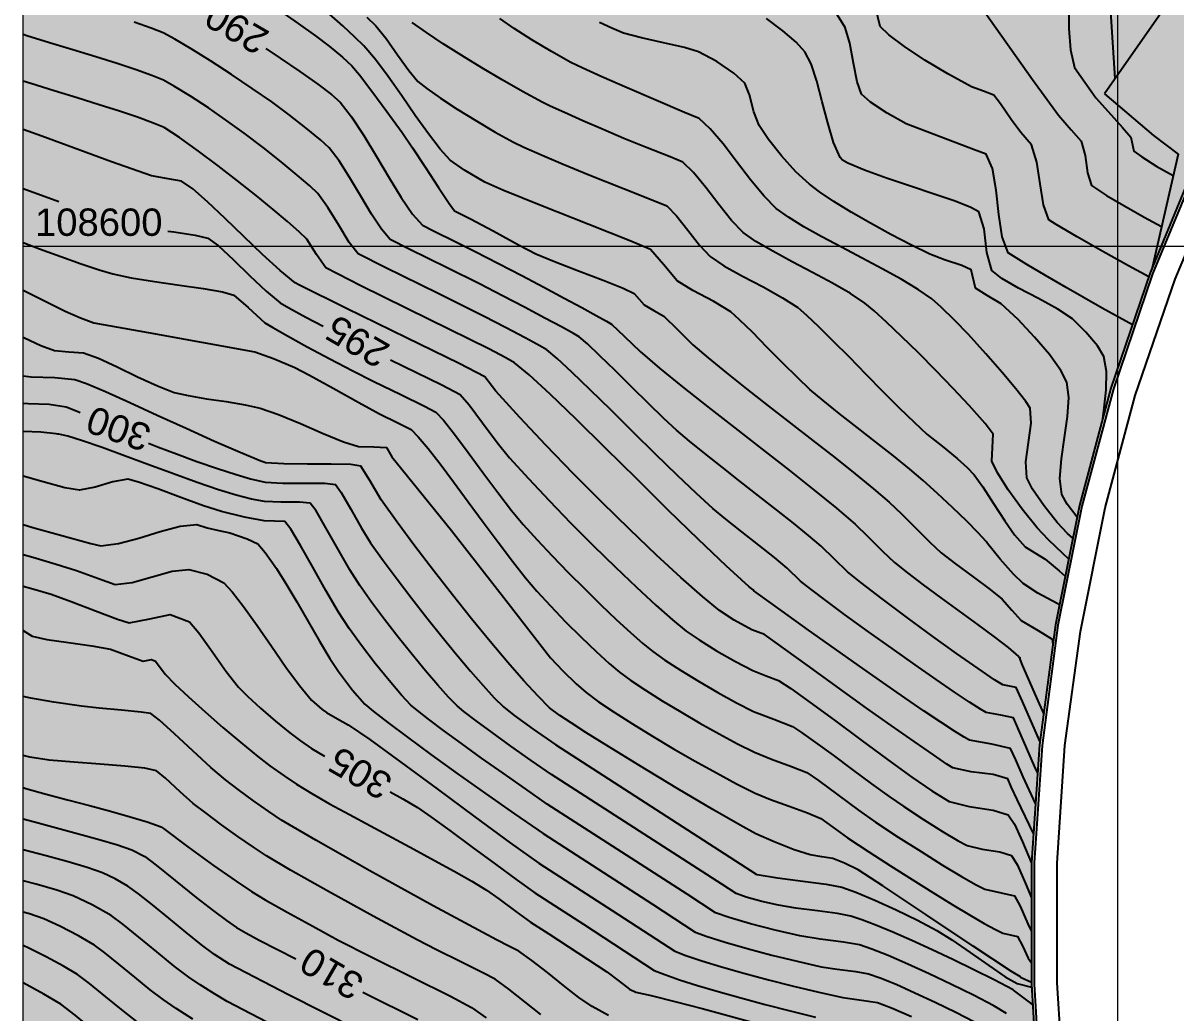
# Model space of a CAD drawing. Extents: x 61466 to 63015, y 108404 to 110397.
# Drawn here: x 62300 to 62352.7, y 109120 to 109165.3 of the extents above; entities that cross this region are included whole.
import ezdxf
from ezdxf.enums import TextEntityAlignment as Align

# ---------------------------------------------------------------- set-up
doc = ezdxf.new("R2010")
doc.units = 0
doc.header["$LTSCALE"] = 1.000015
doc.header["$MEASUREMENT"] = 0
for name, color, linetype in [('colore lago', 131, 'Continuous'), ('coordinate', 2, 'Continuous'), ('Couronnement', 7, 'Continuous'), ('curve livello 5m', 7, 'Continuous'), ('Per+Mod Surf', 7, 'Continuous')]:
    doc.layers.add(name, color=color, linetype=linetype)
doc.layers.add('Colori bordi', color=5, linetype='Continuous', plot=False)
doc.layers.add('no_plot', color=5, linetype='Continuous', plot=False)
doc.styles.add('ARIAL', font='arial.ttf')

msp = doc.modelspace()

# ---------------------------------------------------------------- hatches: boundary and pattern name
at = {"layer": 'colore lago', "linetype": 'Continuous', "lineweight": 0}
msp.add_hatch(color=256, dxfattribs=at).paths.add_polyline_path([(62395.432, 109267.497), (62396.026, 109266.925), (62396.545, 109265.876), (62395.703, 109265.642), (62400.102, 109260.013), (62413.395, 109263.699), (62414.097, 109262.8), (62408.577, 109253.044), (62412.975, 109247.414), (62413.775, 109248.828), (62413.775, 109247.267), (62414.821, 109245.294), (62415.316, 109244.359), (62415.726, 109243.586), (62415.989, 109243.089), (62416.308, 109242.486), (62417.091, 109241.948), (62417.986, 109241.38), (62418.762, 109240.929), (62419.277, 109240.681), (62419.98, 109240.594), (62420.747, 109240.508), (62421.269, 109240.325), (62422.042, 109240.006), (62422.834, 109239.647), (62423.302, 109239.389), (62424.281, 109238.376), (62425.656, 109236.946), (62426.449, 109236.138), (62427.156, 109235.422), (62427.673, 109234.904), (62427.895, 109234.691), (62428.432, 109234.455), (62429.04, 109233.991), (62429.869, 109233.283), (62430.484, 109232.701), (62430.843, 109232.314), (62431.218, 109231.435), (62431.557, 109230.367), (62431.913, 109229.599), (62432.355, 109229.318), (62432.858, 109229.013), (62433.455, 109228.302), (62434.097, 109227.397), (62434.701, 109226.672), (62435.197, 109226.351), (62435.685, 109226.081), (62436.144, 109225.827), (62436.707, 109225.46), (62437.492, 109224.926), (62438.358, 109224.324), (62439.162, 109223.749), (62440.078, 109223.067), (62441.13, 109222.261), (62442.002, 109221.573), (62442.908, 109220.83), (62443.789, 109220.092), (62444.562, 109219.43), (62445.144, 109218.915), (62445.453, 109218.618), (62446.014, 109217.736), (62446.501, 109217.012), (62447.153, 109216.771), (62448.876, 109216.153), (62447.183, 109207.821), (62446.943, 109206.638), (62441.595, 109207.566), (62436.09, 109208.111), (62430.527, 109208.307), (62424.984, 109208.14), (62419.433, 109207.618), (62413.953, 109206.708), (62408.529, 109205.43), (62403.21, 109203.835), (62398.021, 109201.868), (62392.955, 109199.558), (62388.067, 109196.944), (62383.347, 109193.985), (62379.143, 109190.99), (62374.987, 109187.599), (62370.912, 109183.823), (62367.864, 109180.621), (62364.577, 109176.791), (62361.992, 109173.373), (62358.884, 109168.77), (62356.087, 109163.954), (62353.615, 109158.995), (62351.491, 109153.861), (62349.698, 109148.591), (62348.257, 109143.219), (62347.162, 109137.77), (62346.433, 109132.277), (62346.076, 109126.898), (62346.067, 109121.341), (62346.414, 109115.779), (62347.156, 109110.285), (62348.241, 109104.828), (62349.108, 109101.614), (62347.868, 109098.968), (62343.805, 109097.411), (62343.071, 109098.002), (62342.215, 109098.471), (62341.494, 109098.676), (62340.731, 109098.468), (62339.788, 109097.966), (62338.814, 109097.438), (62337.958, 109097.152), (62337.463, 109097.238), (62336.538, 109097.445), (62334.253, 109098.04), (62331.322, 109098.856), (62328.139, 109099.756), (62325.098, 109100.605), (62322.593, 109101.266), (62321.848, 109101.432), (62320.984, 109101.616), (62320.474, 109101.737), (62319.859, 109102.034), (62319.103, 109102.406), (62317.961, 109102.895), (62316.581, 109103.457), (62315.066, 109104.06), (62313.523, 109104.67), (62312.055, 109105.255), (62310.769, 109105.782), (62309.769, 109106.218), (62309.112, 109106.546), (62308.074, 109107.202), (62305.134, 109108.9), (62301.974, 109110.917), (62300, 109112.216), (62300, 109301.173), (62331.882, 109318.75), (62334.507, 109316.583), (62338.392, 109313.671), (62343.084, 109310.793), (62348.103, 109307.499), (62352.959, 109303.893), (62356.982, 109301.743), (62363.411, 109296.783), (62364.524, 109296.264), (62365.637, 109295.744), (62364.74, 109295.415), (62363.36, 109294.91), (62368.197, 109289.653), (62381.151, 109294.398), (62381.923, 109293.558), (62377.207, 109283.389), (62382.044, 109278.132), (62383.531, 109281.339), (62384.61, 109280.843), (62384.891, 109280.571), (62385.513, 109280.078), (62386.29, 109279.511), (62387.153, 109278.905), (62388.028, 109278.295), (62388.845, 109277.717), (62389.533, 109277.207), (62390.019, 109276.799), (62390.461, 109276.26), (62391.046, 109275.538), (62391.593, 109274.911), (62392.228, 109274.192), (62392.561, 109273.803), (62392.862, 109273.159), (62393.16, 109272.316), (62393.758, 109270.407), (62394.064, 109269.526), (62394.378, 109268.819)])

# ---------------------------------------------------------------- linework, layer by layer
at = {"layer": 'Colori bordi', "linetype": 'Continuous', "lineweight": 0, "flags": 128}
for points in [[(62300, 109112.216), (62300, 109301.173)], [(62353.615, 109158.995), (62351.491, 109153.861), (62349.698, 109148.591), (62348.257, 109143.219), (62347.162, 109137.77), (62346.433, 109132.277), (62346.076, 109126.898), (62346.067, 109121.341), (62346.414, 109115.779)]]:
    msp.add_lwpolyline(points, dxfattribs=at)
at = {"layer": 'coordinate', "linetype": 'Continuous', "lineweight": 0}
for p, q in [((62350, 109333.555), (62350, 108959.046)), ((62300, 109155.071), (62447.744, 109155.071))]:
    msp.add_line(p, q, dxfattribs=at)
at = {"layer": 'Couronnement', "linetype": 'Continuous'}
for p, q in [((62353.615, 109158.995), (62351.491, 109153.861)), ((62353.726, 109158.949), (62351.602, 109153.815)), ((62352.639, 109153.568), (62354.69, 109158.508)), ((62351.491, 109153.861), (62349.698, 109148.591)), ((62351.602, 109153.815), (62349.811, 109148.553)), ((62350.812, 109148.243), (62352.639, 109153.568)), ((62349.698, 109148.591), (62348.257, 109143.219)), ((62349.814, 109148.56), (62348.373, 109143.188)), ((62349.429, 109143.116), (62350.812, 109148.243)), ((62348.257, 109143.219), (62347.162, 109137.77)), ((62348.373, 109143.188), (62347.279, 109137.747)), ((62348.311, 109137.458), (62349.429, 109143.116)), ((62347.162, 109137.77), (62346.433, 109132.277)), ((62347.281, 109137.754), (62346.551, 109132.258)), ((62347.601, 109132.257), (62348.311, 109137.458)), ((62346.433, 109132.277), (62346.076, 109126.898)), ((62346.551, 109132.258), (62346.195, 109126.89)), ((62347.25, 109126.882), (62347.601, 109132.257)), ((62346.076, 109126.898), (62346.067, 109121.341)), ((62346.196, 109126.898), (62346.187, 109121.341)), ((62347.237, 109121.401), (62347.25, 109126.882)), ((62347.587, 109115.939), (62347.237, 109121.401)), ((62346.067, 109121.341), (62346.414, 109115.779)), ((62346.187, 109121.349), (62346.534, 109115.791))]:
    msp.add_line(p, q, dxfattribs=at)
at = {"layer": 'curve livello 5m', "color": 2, "flags": 128}
for points in [[(62342.018, 109168.493), (62346.119, 109162.691), (62347.297, 109161.06), (62347.888, 109160.397), (62348.34, 109159.877), (62348.515, 109159.218), (62348.631, 109158.426), (62348.808, 109157.847), (62349.501, 109157.387), (62350.284, 109156.926), (62351.215, 109156.402), (62352.015, 109155.971)], [(62347.957, 109141.725), (62347.717, 109141.946), (62347.236, 109142.449), (62347.236, 109142.449), (62346.631, 109143.218), (62346.119, 109143.973), (62345.854, 109144.488), (62345.854, 109144.488), (62345.819, 109145.212), (62345.937, 109146.102), (62346.051, 109146.98), (62346.003, 109147.67), (62346.003, 109147.67), (62345.805, 109147.977), (62345.356, 109148.548), (62344.725, 109149.302), (62343.979, 109150.157), (62343.185, 109151.033), (62343.185, 109151.033), (62342.56, 109151.685), (62341.945, 109152.288), (62341.525, 109152.662), (62340.891, 109153.098), (62340.119, 109153.56), (62339.251, 109154.041), (62338.33, 109154.53), (62337.397, 109155.02), (62336.497, 109155.501), (62335.671, 109155.963), (62334.962, 109156.399), (62334.413, 109156.799), (62334.413, 109156.799), (62333.85, 109157.362), (62333.236, 109158.107), (62332.601, 109158.935), (62331.978, 109159.744), (62331.396, 109160.436), (62330.886, 109160.91), (62330.886, 109160.91), (62330.221, 109161.178), (62328.904, 109161.739), (62327.602, 109162.304), (62326.44, 109162.819), (62325.54, 109163.227), (62325.029, 109163.473), (62324.145, 109163.967), (62323.249, 109164.503), (62322.43, 109165.025), (62321.776, 109165.476)], [(62311.093, 109164.101), (62311.749, 109163.663), (62312.638, 109163.056), (62313.469, 109162.471), (62313.469, 109162.471), (62314.084, 109162.004), (62314.49, 109161.653), (62314.49, 109161.653), (62315.011, 109160.989), (62315.571, 109160.136), (62316.148, 109159.178), (62316.724, 109158.203), (62317.279, 109157.296), (62317.791, 109156.543), (62318.242, 109156.031), (62318.242, 109156.031), (62318.758, 109155.768), (62319.773, 109155.27), (62320.651, 109154.833), (62320.651, 109154.833), (62321.722, 109154.279), (62322.782, 109153.725), (62323.795, 109153.192), (62324.724, 109152.698), (62325.534, 109152.264), (62326.187, 109151.908), (62326.647, 109151.65), (62326.878, 109151.509), (62327.473, 109150.945), (62328.191, 109150.254), (62329.078, 109149.502), (62330.127, 109148.65), (62331.291, 109147.728), (62332.521, 109146.765), (62333.771, 109145.791), (62334.994, 109144.834), (62336.14, 109143.925), (62337.163, 109143.092), (62338.016, 109142.365), (62338.597, 109141.809), (62339.263, 109141.141), (62339.808, 109140.623), (62340.399, 109140.142), (62341.123, 109139.591), (62341.931, 109138.996), (62342.773, 109138.385), (62343.598, 109137.785), (62344.358, 109137.222), (62345.001, 109136.725), (62345.478, 109136.32), (62345.499, 109136.296), (62345.534, 109136.275), (62345.538, 109136.204), (62345.648, 109135.93), (62345.917, 109135.307), (62346.305, 109134.429), (62346.624, 109133.715)], [(62300, 109157.713), (62301.641, 109157.118)], [(62306.608, 109155.766), (62306.886, 109155.726), (62307.856, 109155.58), (62308.439, 109155.438), (62308.439, 109155.438), (62308.922, 109155.083), (62309.595, 109154.461), (62310.356, 109153.722), (62311.105, 109153.015), (62311.741, 109152.489), (62311.741, 109152.489), (62312.149, 109152.249), (62312.924, 109151.824), (62313.703, 109151.411)], [(62316.783, 109149.883), (62317.388, 109149.589), (62319.131, 109148.736), (62319.971, 109148.295), (62319.971, 109148.295), (62320.377, 109147.823), (62320.993, 109147), (62321.662, 109146.099), (62322.226, 109145.394), (62322.226, 109145.394), (62323.085, 109144.45), (62324.032, 109143.447), (62325.032, 109142.416), (62326.052, 109141.39), (62327.06, 109140.403), (62328.022, 109139.485), (62328.904, 109138.671), (62329.674, 109137.992), (62330.299, 109137.481), (62330.299, 109137.481), (62330.883, 109137.077), (62331.679, 109136.585), (62332.544, 109136.09), (62333.336, 109135.676), (62333.336, 109135.676), (62333.949, 109135.44), (62334.514, 109135.217), (62334.514, 109135.217), (62335.077, 109134.854), (62335.962, 109134.224), (62337.064, 109133.415), (62338.276, 109132.516), (62339.493, 109131.618), (62340.608, 109130.808), (62341.517, 109130.177), (62342.312, 109129.689), (62343.23, 109129.47), (62344.316, 109129.293), (62345.007, 109129.087), (62345.287, 109128.657), (62345.657, 109127.852), (62346.074, 109126.871), (62346.076, 109126.866)], [(62300, 109147.893), (62300.234, 109147.888), (62301.188, 109147.845), (62301.969, 109147.732), (62302.471, 109147.539), (62302.609, 109147.478)], [(62305.737, 109146.077), (62306.184, 109145.887), (62306.184, 109145.887), (62307.011, 109145.575), (62307.946, 109145.239), (62308.887, 109144.914), (62309.735, 109144.635), (62310.388, 109144.436), (62310.388, 109144.436), (62311.056, 109144.291), (62311.866, 109144.249), (62312.883, 109144.246), (62313.791, 109144.238), (62314.277, 109144.178), (62314.277, 109144.178), (62314.537, 109143.81), (62314.973, 109143.05), (62315.461, 109142.19), (62315.874, 109141.52), (62315.874, 109141.52), (62316.452, 109140.71), (62317.086, 109139.853), (62317.756, 109138.972), (62318.444, 109138.089), (62319.133, 109137.227), (62319.803, 109136.408), (62320.438, 109135.655), (62321.018, 109134.99), (62321.525, 109134.436), (62321.942, 109134.015), (62321.942, 109134.015), (62322.42, 109133.64), (62323.306, 109132.997), (62324.333, 109132.279), (62324.333, 109132.279), (62333.496, 109126.367), (62333.506, 109126.36), (62333.537, 109126.352), (62334.466, 109126.2), (62335.618, 109126.051), (62336.697, 109125.909), (62337.407, 109125.776), (62338.05, 109125.548), (62338.91, 109125.189), (62339.882, 109124.747), (62340.862, 109124.269), (62341.746, 109123.803), (62342.436, 109123.372), (62343.266, 109122.799), (62344.119, 109122.198), (62344.875, 109121.683), (62345.415, 109121.37), (62346.076, 109121.203)], [(62300, 109139.527), (62300.441, 109139.413), (62301.289, 109139.163), (62301.289, 109139.163), (62302.191, 109138.839), (62303.314, 109138.408), (62304.314, 109138.027), (62304.848, 109137.856), (62305.788, 109138.049), (62306.724, 109138.24), (62307.607, 109137.899), (62308.036, 109137.402), (62308.635, 109136.554), (62309.279, 109135.634), (62309.838, 109134.921), (62310.247, 109134.515), (62310.85, 109133.965), (62311.534, 109133.37), (62312.19, 109132.827), (62312.682, 109132.46), (62313.177, 109132.121), (62313.773, 109131.767)], [(62316.775, 109130.135), (62317.346, 109129.819), (62318.017, 109129.418), (62318.017, 109129.418), (62318.626, 109128.999), (62319.496, 109128.367), (62320.517, 109127.612), (62321.577, 109126.826), (62322.568, 109126.101), (62323.378, 109125.527), (62323.378, 109125.527), (62325.599, 109124.094), (62328.838, 109121.974), (62329.321, 109121.781), (62329.986, 109121.551), (62330.805, 109121.292), (62331.749, 109121.013), (62332.789, 109120.72), (62333.896, 109120.423), (62335.042, 109120.128), (62336.197, 109119.844)], [(62300, 109128.899), (62300.519, 109128.758), (62301.535, 109128.489), (62302.54, 109128.223), (62303.482, 109127.964), (62304.309, 109127.715), (62304.969, 109127.482), (62305.559, 109127.174), (62306.081, 109126.777), (62306.955, 109126.076), (62307.915, 109125.304), (62308.693, 109124.694), (62309.295, 109124.253), (62309.748, 109123.939), (62310.174, 109123.693), (62310.786, 109123.359), (62312.458, 109122.506)], [(62308.116, 109115.96), (62308.068, 109115.988), (62306.988, 109116.658), (62305.878, 109117.367), (62304.857, 109118.038), (62304.044, 109118.596), (62303.271, 109119.201), (62302.384, 109119.927), (62301.723, 109120.433), (62300.952, 109120.895), (62300.008, 109121.407), (62300, 109121.412)], [(62315.518, 109120.982), (62315.612, 109120.935), (62318.041, 109119.726)]]:
    msp.add_lwpolyline(points, dxfattribs=at)
at = {"layer": 'no_plot', "flags": 128}
for points in [[(62349.893, 109162.74), (62349.533, 109168.404)], [(62311.722, 109165.839), (62312.573, 109165.252), (62313.358, 109164.692), (62313.358, 109164.692), (62313.981, 109164.214), (62314.595, 109163.704), (62315.016, 109163.317), (62315.016, 109163.317), (62315.364, 109162.897), (62315.937, 109162.153), (62316.625, 109161.228), (62317.321, 109160.264), (62317.321, 109160.264), (62317.794, 109159.568), (62318.385, 109158.666), (62318.979, 109157.753), (62319.46, 109157.026), (62319.712, 109156.682), (62319.712, 109156.682), (62320.444, 109156.318), (62321.477, 109155.768), (62322.67, 109155.123), (62323.42, 109154.729), (62323.42, 109154.729), (62324.276, 109154.369), (62325.376, 109153.945), (62326.498, 109153.52), (62327.421, 109153.157), (62327.925, 109152.916), (62328.372, 109152.395), (62328.81, 109152.138), (62329.274, 109151.87), (62329.886, 109151.275), (62330.6, 109150.569), (62331.304, 109149.966), (62332.133, 109149.287), (62333.057, 109148.551), (62334.045, 109147.777), (62335.065, 109146.983), (62336.087, 109146.188), (62337.079, 109145.411), (62338.011, 109144.669), (62338.852, 109143.982), (62339.571, 109143.367), (62340.127, 109142.84), (62340.787, 109142.182), (62341.433, 109141.538), (62341.95, 109141.054), (62342.595, 109140.548), (62343.405, 109139.956), (62344.183, 109139.385), (62344.733, 109138.942), (62345.178, 109138.436), (62345.593, 109137.973), (62346.382, 109137.51), (62347.01, 109137.115), (62347.042, 109136.868)], [(62347.345, 109138.682), (62347.246, 109138.736), (62346.363, 109139.211), (62345.687, 109139.65), (62345.687, 109139.65), (62345.249, 109140.085), (62344.646, 109140.765), (62344.058, 109141.485), (62344.058, 109141.485), (62343.994, 109141.58), (62343.641, 109141.967), (62343.109, 109142.506), (62342.466, 109143.131), (62341.782, 109143.774), (62341.125, 109144.369), (62341.125, 109144.369), (62340.51, 109144.889), (62339.766, 109145.486), (62338.946, 109146.129), (62338.101, 109146.785), (62337.285, 109147.425), (62336.549, 109148.016), (62335.945, 109148.528), (62335.945, 109148.528), (62335.389, 109149.052), (62334.717, 109149.722), (62334.002, 109150.449), (62333.318, 109151.142), (62332.738, 109151.712), (62332.337, 109152.068), (62332.337, 109152.068), (62331.552, 109152.544), (62330.602, 109153.048), (62329.883, 109153.496), (62329.883, 109153.496), (62329.257, 109154.233), (62328.665, 109154.915), (62328.665, 109154.915), (62327.763, 109155.299), (62325.844, 109156.061), (62323.648, 109156.928), (62321.913, 109157.632), (62321.093, 109157.994), (62320.165, 109158.541), (62319.52, 109158.996), (62319.059, 109159.502), (62318.516, 109160.212), (62317.921, 109161.051), (62317.301, 109161.946), (62316.683, 109162.823), (62316.097, 109163.608), (62315.57, 109164.226), (62315.164, 109164.627), (62314.626, 109165.121), (62313.982, 109165.687)], [(62350.679, 109151.475), (62349.301, 109152.242), (62347.658, 109153.179), (62347.658, 109153.179), (62346.703, 109153.739), (62345.86, 109154.241), (62345.254, 109154.609), (62345.009, 109154.771), (62345.009, 109154.771), (62344.729, 109155.498), (62344.571, 109156.519), (62344.452, 109157.627), (62344.292, 109158.616), (62344.006, 109159.278), (62344.006, 109159.278), (62343.42, 109159.496), (62340.347, 109160.667), (62339.476, 109161.158), (62338.721, 109161.656), (62338.309, 109162.012), (62338.309, 109162.012), (62338.103, 109162.582), (62337.94, 109163.44), (62337.775, 109164.347), (62337.562, 109165.066), (62337.562, 109165.066), (62337.132, 109165.749)], [(62351.428, 109153.677), (62350.501, 109154.172), (62349.325, 109154.824), (62348.158, 109155.492), (62347.199, 109156.061), (62347.199, 109156.061), (62346.866, 109156.282), (62346.624, 109156.957), (62346.47, 109157.916), (62346.316, 109158.912), (62346.077, 109159.701), (62346.077, 109159.701), (62345.583, 109160.261), (62345.143, 109160.867), (62344.648, 109161.579), (62344.347, 109161.973), (62344.347, 109161.973), (62343.883, 109162.155), (62343.327, 109162.361), (62343.327, 109162.361), (62342.255, 109162.946), (62341.201, 109163.579), (62340.266, 109164.196), (62339.551, 109164.73), (62339.154, 109165.115), (62339.154, 109165.115), (62338.937, 109166.003)], [(62347.776, 109166.112), (62347.773, 109165.02), (62347.848, 109164.049), (62348.028, 109163.243), (62348.792, 109162.162), (62349.011, 109161.858), (62349.571, 109161.221), (62350.233, 109160.496), (62350.602, 109160.054), (62350.751, 109159.412), (62351.104, 109159.159), (62351.803, 109158.714), (62352.545, 109158.296)], [(62346.455, 109132.445), (62346.237, 109132.94), (62345.662, 109134.257), (62345.371, 109134.9), (62345.371, 109134.9), (62344.756, 109135.023), (62344.384, 109135.254), (62343.629, 109135.769), (62342.638, 109136.464), (62341.562, 109137.235), (62341.562, 109137.235), (62340.405, 109138.086), (62339.248, 109138.954), (62338.275, 109139.702), (62337.667, 109140.191), (62337.667, 109140.191), (62337.077, 109140.763), (62336.461, 109141.364), (62336.461, 109141.364), (62335.887, 109141.853), (62335.199, 109142.413), (62334.428, 109143.025), (62333.605, 109143.668), (62332.764, 109144.324), (62331.936, 109144.971), (62331.154, 109145.592), (62330.448, 109146.165), (62329.851, 109146.671), (62329.851, 109146.671), (62329.272, 109147.203), (62328.569, 109147.881), (62327.805, 109148.632), (62327.043, 109149.385), (62326.348, 109150.065), (62325.78, 109150.602), (62325.405, 109150.922), (62325.405, 109150.922), (62325.142, 109151.078), (62324.597, 109151.379), (62323.832, 109151.79), (62322.913, 109152.278), (62321.9, 109152.809), (62320.858, 109153.349), (62320.858, 109153.349), (62319.369, 109154.09), (62317.647, 109154.933), (62316.773, 109155.38), (62316.376, 109155.844), (62315.921, 109156.537), (62315.43, 109157.357), (62314.927, 109158.203), (62314.436, 109158.972), (62313.98, 109159.564), (62313.587, 109159.928), (62312.938, 109160.464), (62312.155, 109161.075), (62311.362, 109161.662), (62310.473, 109162.282), (62309.517, 109162.923), (62308.563, 109163.541), (62307.679, 109164.092), (62306.936, 109164.532), (62306.401, 109164.817), (62305.852, 109165.04), (62305.08, 109165.304)], [(62315.705, 109165.534), (62316.123, 109165.136), (62316.123, 109165.136), (62316.59, 109164.557), (62317.113, 109163.813), (62317.62, 109163.098), (62318.037, 109162.602), (62318.037, 109162.602), (62318.447, 109162.273), (62319.065, 109161.839), (62319.83, 109161.338), (62320.682, 109160.809), (62321.561, 109160.29), (62322.405, 109159.821), (62322.405, 109159.821), (62322.877, 109159.6), (62323.72, 109159.227), (62324.682, 109158.814), (62324.682, 109158.814), (62325.896, 109158.322), (62327.432, 109157.715), (62328.774, 109157.182), (62329.406, 109156.913), (62329.853, 109156.463), (62330.372, 109155.8), (62330.905, 109155.115), (62331.393, 109154.597), (62332.015, 109154.177), (62332.868, 109153.704), (62333.809, 109153.208), (62334.7, 109152.719), (62335.399, 109152.266), (62335.798, 109151.924), (62336.344, 109151.406), (62337.001, 109150.754), (62337.734, 109150.013), (62338.507, 109149.226), (62339.285, 109148.436), (62340.032, 109147.687), (62340.712, 109147.023), (62341.289, 109146.487), (62341.982, 109145.931), (62342.68, 109145.371), (62343.129, 109144.953), (62343.451, 109144.622), (62343.842, 109144.075), (62344.336, 109143.309), (62344.846, 109142.515), (62345.288, 109141.882), (62345.78, 109141.326), (62346.217, 109141.06), (62346.69, 109140.776), (62347.342, 109140.234), (62347.608, 109139.988)], [(62347.767, 109140.781), (62347.498, 109141.02), (62346.846, 109141.648), (62346.333, 109142.197), (62346.333, 109142.197), (62345.647, 109143.05), (62345.009, 109143.939), (62344.514, 109144.721), (62344.26, 109145.253), (62344.26, 109145.253), (62344.292, 109145.879), (62344.318, 109146.487), (62344.318, 109146.487), (62343.952, 109146.967), (62343.225, 109147.791), (62343.225, 109147.791), (62342.487, 109148.575), (62341.699, 109149.389), (62340.902, 109150.191), (62340.138, 109150.941), (62339.449, 109151.596), (62338.876, 109152.118), (62338.462, 109152.464), (62338.462, 109152.464), (62337.804, 109152.906), (62336.983, 109153.38), (62336.069, 109153.87), (62335.133, 109154.362), (62334.246, 109154.84), (62333.479, 109155.291), (62332.903, 109155.698), (62332.903, 109155.698), (62332.369, 109156.246), (62331.785, 109156.976), (62331.192, 109157.754), (62330.632, 109158.444), (62330.146, 109158.911), (62330.146, 109158.911), (62329.561, 109159.155), (62328.43, 109159.601), (62327.451, 109159.996), (62327.451, 109159.996), (62326.505, 109160.399), (62325.568, 109160.806), (62324.732, 109161.176), (62324.085, 109161.469), (62323.717, 109161.647), (62322.815, 109162.142), (62321.884, 109162.676), (62320.952, 109163.23), (62320.047, 109163.786), (62319.197, 109164.327), (62318.431, 109164.835), (62317.776, 109165.292)], [(62348.151, 109142.691), (62348.14, 109142.701), (62348.14, 109142.701), (62347.699, 109143.283), (62347.449, 109143.722), (62347.449, 109143.722), (62347.371, 109144.457), (62347.44, 109145.353), (62347.582, 109146.325), (62347.721, 109147.288), (62347.781, 109148.159), (62347.688, 109148.853), (62347.688, 109148.853), (62347.404, 109149.398), (62346.888, 109150.115), (62346.214, 109150.92), (62345.454, 109151.725), (62344.679, 109152.444), (62344.042, 109152.816), (62343.511, 109153.146), (62343.511, 109153.146), (62343.322, 109153.996), (62342.885, 109154.184), (62342.095, 109154.449), (62341.421, 109154.702), (62341.421, 109154.702), (62340.558, 109155.127), (62339.641, 109155.609), (62338.717, 109156.121), (62337.835, 109156.634), (62337.044, 109157.12), (62336.39, 109157.551), (62335.923, 109157.9), (62335.923, 109157.9), (62335.309, 109158.477), (62334.649, 109159.2), (62334.051, 109159.944), (62333.622, 109160.582), (62333.622, 109160.582), (62333.393, 109161.218), (62333.192, 109161.984), (62332.975, 109162.528), (62332.975, 109162.528), (62332.476, 109162.984), (62331.692, 109163.514), (62330.858, 109163.958), (62330.858, 109163.958), (62330.215, 109164.152), (62329.261, 109164.368), (62328.25, 109164.593), (62327.438, 109164.815), (62326.895, 109165.035), (62326.342, 109165.299)], [(62349.323, 109147.192), (62349.376, 109147.552), (62349.48, 109148.501), (62349.493, 109149.345), (62349.373, 109150.036), (62349.373, 109150.036), (62349.084, 109150.517), (62348.553, 109151.15), (62347.94, 109151.747), (62347.94, 109151.747), (62347.276, 109152.197), (62346.398, 109152.677), (62345.483, 109153.153), (62344.711, 109153.592), (62344.26, 109153.958), (62344.26, 109153.958), (62344.026, 109154.784), (62343.903, 109155.866), (62343.664, 109156.637), (62343.664, 109156.637), (62343.306, 109156.842), (62342.588, 109157.122), (62341.626, 109157.453), (62340.538, 109157.815), (62339.439, 109158.185), (62338.446, 109158.541), (62337.675, 109158.86), (62337.675, 109158.86), (62337.434, 109159.001), (62337.332, 109159.119), (62337.032, 109159.815), (62336.763, 109160.702), (62336.511, 109161.669), (62336.263, 109162.607), (62336.004, 109163.408), (62335.722, 109163.961), (62335.722, 109163.961), (62335.315, 109164.4), (62334.715, 109164.914), (62333.97, 109165.472)], [(62346.35, 109131.021), (62346.214, 109131.31), (62345.856, 109132.121), (62345.448, 109133.055), (62345.242, 109133.512), (62345.242, 109133.512), (62344.671, 109133.636), (62343.996, 109133.759), (62343.996, 109133.759), (62343.736, 109133.908), (62343.243, 109134.228), (62342.556, 109134.691), (62341.712, 109135.271), (62340.749, 109135.942), (62339.705, 109136.679), (62338.618, 109137.454), (62337.526, 109138.242), (62337.526, 109138.242), (62336.729, 109138.83), (62335.988, 109139.392), (62335.525, 109139.76), (62335.525, 109139.76), (62334.906, 109140.362), (62334.332, 109140.841), (62333.61, 109141.412), (62332.836, 109142.016), (62332.104, 109142.595), (62331.511, 109143.088), (62331.511, 109143.088), (62330.765, 109143.767), (62329.877, 109144.614), (62328.898, 109145.57), (62327.877, 109146.576), (62326.866, 109147.575), (62325.915, 109148.509), (62325.076, 109149.319), (62324.398, 109149.946), (62323.932, 109150.334), (62323.932, 109150.334), (62323.614, 109150.518), (62322.94, 109150.882), (62322.046, 109151.355), (62321.065, 109151.865), (62321.065, 109151.865), (62318.964, 109152.91), (62316.537, 109154.099), (62315.303, 109154.729), (62314.897, 109155.246), (62314.422, 109156.027), (62313.928, 109156.845), (62313.47, 109157.475), (62313.104, 109157.827), (62312.525, 109158.325), (62311.792, 109158.924), (62310.964, 109159.576), (62310.098, 109160.234), (62309.254, 109160.852), (62308.476, 109161.39), (62307.655, 109161.926), (62306.926, 109162.376), (62306.421, 109162.655), (62305.889, 109162.876), (62305.166, 109163.133), (62304.296, 109163.418), (62303.319, 109163.724), (62302.277, 109164.043), (62301.213, 109164.368), (62300.168, 109164.692), (62300, 109164.746)], [(62346.256, 109129.606), (62345.687, 109130.823), (62345.35, 109131.591), (62345.113, 109132.123), (62345.113, 109132.123), (62344.253, 109132.31), (62343.235, 109132.496), (62343.235, 109132.496), (62342.988, 109132.632), (62342.547, 109132.91), (62341.934, 109133.313), (62341.172, 109133.827), (62340.282, 109134.437), (62339.286, 109135.127), (62338.207, 109135.882), (62337.065, 109136.687), (62335.884, 109137.526), (62334.685, 109138.385), (62333.49, 109139.248), (62333.49, 109139.248), (62333.384, 109139.328), (62333.351, 109139.36), (62333.171, 109139.505), (62332.117, 109140.465), (62330.862, 109141.662), (62329.477, 109143.013), (62328.035, 109144.435), (62326.606, 109145.848), (62325.262, 109147.167), (62324.076, 109148.312), (62323.117, 109149.199), (62322.459, 109149.747), (62322.459, 109149.747), (62322.049, 109149.973), (62321.272, 109150.381), (62321.272, 109150.381), (62318.56, 109151.729), (62315.426, 109153.265), (62313.833, 109154.078), (62313.413, 109154.696), (62312.96, 109155.386), (62312.612, 109155.728), (62312.088, 109156.193), (62311.421, 109156.754), (62310.646, 109157.384), (62309.797, 109158.055), (62308.908, 109158.74), (62308.014, 109159.412), (62307.147, 109160.043), (62306.44, 109160.492), (62305.921, 109160.712), (62305.235, 109160.963), (62304.413, 109161.24), (62303.484, 109161.537), (62302.478, 109161.85), (62301.422, 109162.173), (62300.348, 109162.501), (62300, 109162.609)], [(62346.164, 109128.227), (62345.417, 109129.787), (62345.16, 109130.336), (62344.984, 109130.735), (62344.324, 109130.922), (62343.321, 109131.048), (62342.475, 109131.233), (62342.475, 109131.233), (62342.21, 109131.405), (62341.588, 109131.829), (62340.706, 109132.44), (62339.657, 109133.173), (62338.535, 109133.962), (62338.535, 109133.962), (62335.826, 109135.917), (62333.871, 109137.32), (62333.871, 109137.32), (62333.299, 109137.542), (62332.494, 109137.984), (62331.824, 109138.419), (62331.824, 109138.419), (62331.033, 109139.066), (62330.058, 109139.925), (62328.941, 109140.957), (62327.723, 109142.118), (62326.447, 109143.369), (62325.154, 109144.668), (62323.888, 109145.973), (62322.69, 109147.244), (62321.601, 109148.439), (62321.601, 109148.439), (62321.09, 109149.096), (62319.93, 109149.706), (62317.52, 109150.886), (62314.774, 109152.223), (62312.606, 109153.308), (62312.434, 109153.403), (62311.745, 109153.954), (62310.943, 109154.685), (62310.084, 109155.509), (62309.228, 109156.342), (62308.43, 109157.098), (62307.75, 109157.692), (62307.245, 109158.038), (62306.623, 109158.153), (62305.861, 109158.28), (62304.037, 109158.924), (62300.865, 109160.093), (62300, 109160.405)], [(62300, 109155.248), (62300.756, 109154.955), (62301.729, 109154.594), (62302.659, 109154.265), (62303.476, 109153.994), (62304.107, 109153.806), (62304.107, 109153.806), (62304.946, 109153.629), (62306.008, 109153.46), (62307.149, 109153.298), (62308.229, 109153.142), (62309.104, 109152.989), (62309.633, 109152.839), (62309.633, 109152.839), (62310.289, 109152.264), (62311.048, 109151.575), (62311.048, 109151.575), (62311.409, 109151.355), (62312.087, 109150.973), (62312.986, 109150.48), (62314.009, 109149.93), (62315.06, 109149.375), (62316.029, 109148.89), (62317.256, 109148.292), (62318.333, 109147.765), (62318.851, 109147.493), (62319.201, 109147.12), (62319.712, 109146.476), (62320.33, 109145.65), (62321.006, 109144.733), (62321.685, 109143.817), (62322.318, 109142.992), (62322.85, 109142.349), (62323.481, 109141.657), (62324.175, 109140.92), (62324.909, 109140.164), (62325.658, 109139.412), (62326.397, 109138.687), (62327.103, 109138.014), (62327.75, 109137.416), (62328.315, 109136.918), (62328.773, 109136.544), (62329.317, 109136.157), (62330.035, 109135.692), (62330.864, 109135.187), (62331.739, 109134.68), (62332.597, 109134.208), (62333.373, 109133.81), (62334.302, 109133.451), (62335.158, 109133.115), (62335.566, 109132.852), (62336.207, 109132.395), (62337.006, 109131.808), (62337.885, 109131.157), (62338.767, 109130.505), (62339.575, 109129.919), (62340.234, 109129.461), (62341.135, 109128.874), (62342.007, 109128.327), (62342.716, 109127.903), (62343.126, 109127.685), (62343.816, 109127.521), (62344.631, 109127.388), (62345.151, 109127.233), (62345.425, 109126.78), (62345.793, 109125.944), (62346.073, 109125.293)], [(62300, 109153.064), (62300.185, 109152.968), (62301.096, 109152.508), (62301.92, 109152.107), (62302.619, 109151.791), (62302.619, 109151.791), (62303.23, 109151.569), (62305.712, 109151.135), (62310.59, 109150.246), (62311.441, 109149.944), (62312.409, 109149.535), (62312.409, 109149.535), (62313.08, 109149.179), (62314.161, 109148.579), (62315.335, 109147.925), (62316.286, 109147.409), (62317.123, 109146.996), (62317.732, 109146.691), (62318.056, 109146.363), (62318.504, 109145.825), (62319.05, 109145.121), (62319.669, 109144.296), (62320.335, 109143.394), (62321.023, 109142.461), (62321.706, 109141.541), (62322.36, 109140.678), (62322.958, 109139.918), (62323.475, 109139.304), (62324.094, 109138.631), (62324.786, 109137.912), (62325.501, 109137.199), (62326.184, 109136.542), (62326.784, 109135.994), (62327.248, 109135.606), (62327.769, 109135.229), (62328.434, 109134.786), (62329.205, 109134.299), (62330.048, 109133.788), (62330.926, 109133.276), (62331.804, 109132.783), (62332.644, 109132.332), (62333.41, 109131.943), (62334.188, 109131.631), (62335.11, 109131.299), (62335.801, 109131.013), (62336.342, 109130.646), (62337.217, 109130.002), (62338.172, 109129.297), (62338.951, 109128.745), (62339.981, 109128.07), (62341.024, 109127.404), (62342.01, 109126.789), (62342.871, 109126.269), (62343.538, 109125.886), (62343.94, 109125.682), (62344.681, 109125.527), (62345.294, 109125.379), (62345.555, 109124.908), (62345.902, 109124.099), (62346.071, 109123.753)], [(62300, 109150.915), (62300.063, 109150.882), (62300.812, 109150.528), (62301.432, 109150.302), (62301.432, 109150.302), (62302.091, 109150.25), (62302.767, 109150.2), (62302.767, 109150.2), (62303.44, 109149.957), (62304.299, 109149.562), (62305.235, 109149.107), (62306.138, 109148.685), (62306.898, 109148.392), (62306.898, 109148.392), (62307.55, 109148.241), (62308.384, 109148.103), (62309.285, 109147.968), (62310.141, 109147.828), (62310.839, 109147.674), (62310.839, 109147.674), (62311.671, 109147.381), (62312.674, 109146.964), (62313.711, 109146.517), (62314.643, 109146.136), (62315.331, 109145.916), (62316.026, 109145.903), (62316.597, 109145.872), (62316.854, 109145.444), (62318.021, 109143.996), (62319.58, 109142.072), (62322.155, 109138.752), (62324.099, 109136.259), (62324.664, 109135.66), (62325.265, 109135.071), (62325.723, 109134.668), (62326.294, 109134.253), (62327.01, 109133.77), (62327.842, 109133.238), (62328.755, 109132.676), (62329.72, 109132.103), (62330.703, 109131.538), (62331.673, 109130.999), (62332.598, 109130.506), (62333.447, 109130.077), (62334.143, 109129.788), (62335.007, 109129.475), (62335.841, 109129.172), (62336.444, 109128.91), (62336.995, 109128.517), (62337.669, 109128.029), (62338.637, 109127.391), (62339.627, 109126.75), (62340.612, 109126.124), (62341.561, 109125.53), (62342.445, 109124.987), (62343.236, 109124.512), (62343.904, 109124.124), (62344.42, 109123.84), (62344.754, 109123.678), (62345.438, 109123.525), (62345.654, 109123.09), (62345.912, 109122.535), (62346.069, 109122.319)], [(62346.067, 109121.423), (62345.604, 109121.636), (62345.604, 109121.636), (62345.59, 109121.653), (62345.581, 109121.671), (62345.569, 109121.674), (62345.151, 109121.931), (62343.405, 109123.08), (62341.24, 109124.535), (62339.282, 109125.847), (62338.159, 109126.567), (62338.159, 109126.567), (62337.53, 109126.88), (62337.001, 109127.094), (62337.001, 109127.094), (62336.488, 109127.171), (62335.953, 109127.249), (62335.953, 109127.249), (62335.223, 109127.489), (62334.309, 109127.845), (62333.484, 109128.211), (62333.484, 109128.211), (62332.759, 109128.607), (62331.512, 109129.331), (62329.915, 109130.28), (62328.139, 109131.353), (62326.355, 109132.448), (62326.355, 109132.448), (62325.714, 109132.852), (62325.036, 109133.29), (62324.524, 109133.629), (62324.524, 109133.629), (62324.054, 109133.971), (62323.526, 109134.504), (62322.883, 109135.206), (62322.148, 109136.049), (62321.344, 109137.003), (62320.494, 109138.041), (62319.621, 109139.134), (62318.749, 109140.253), (62317.9, 109141.37), (62317.097, 109142.455), (62316.364, 109143.482), (62316.364, 109143.482), (62315.841, 109144.37), (62315.437, 109145.025), (62315.437, 109145.025), (62314.971, 109145.097), (62314.083, 109145.117), (62312.993, 109145.117), (62311.918, 109145.126), (62311.076, 109145.177), (62311.047, 109145.184), (62310.866, 109145.246), (62309.916, 109145.639), (62308.749, 109146.153), (62307.458, 109146.737), (62306.134, 109147.341), (62304.871, 109147.916), (62303.76, 109148.412), (62302.895, 109148.778), (62302.368, 109148.966), (62301.453, 109149.062), (62300.372, 109149.088), (62300, 109149.129)], [(62346.125, 109120.408), (62346.038, 109120.48), (62345.253, 109121.071), (62345.253, 109121.071), (62345.226, 109121.088), (62344.363, 109121.539), (62343.439, 109122.003), (62342.483, 109122.467), (62341.528, 109122.916), (62340.602, 109123.337), (62339.738, 109123.715), (62338.964, 109124.038), (62338.312, 109124.29), (62337.812, 109124.459), (62337.812, 109124.459), (62337.207, 109124.572), (62336.288, 109124.693), (62335.306, 109124.82), (62334.514, 109124.95), (62334.514, 109124.95), (62333.751, 109125.129), (62333.032, 109125.326), (62332.572, 109125.483), (62332.572, 109125.483), (62331.916, 109125.912), (62324.142, 109130.928), (62323.214, 109131.571), (62322.29, 109132.223), (62321.429, 109132.842), (62320.693, 109133.383), (62320.14, 109133.803), (62319.83, 109134.059), (62319.83, 109134.059), (62319.438, 109134.46), (62318.946, 109135.008), (62318.382, 109135.669), (62317.772, 109136.412), (62317.141, 109137.205), (62316.515, 109138.015), (62315.92, 109138.81), (62315.384, 109139.558), (62315.384, 109139.558), (62314.929, 109140.284), (62314.383, 109141.235), (62313.839, 109142.201), (62313.386, 109142.97), (62313.117, 109143.332), (62313.117, 109143.332), (62312.628, 109143.374), (62311.774, 109143.375), (62311.036, 109143.404), (62311.036, 109143.404), (62310.43, 109143.518), (62309.729, 109143.689), (62308.932, 109143.936), (62307.961, 109144.271), (62306.88, 109144.662), (62305.752, 109145.08), (62304.64, 109145.493), (62303.608, 109145.87), (62302.72, 109146.182), (62302.038, 109146.397), (62301.627, 109146.485), (62301.593, 109146.477), (62301.517, 109146.496), (62300.807, 109146.566), (62300, 109146.605)], [(62344.933, 109120.01), (62344.348, 109120.354), (62344.348, 109120.354), (62343.42, 109120.836), (62342.42, 109121.331), (62341.402, 109121.814), (62340.419, 109122.261), (62339.525, 109122.648), (62338.774, 109122.949), (62338.218, 109123.142), (62338.218, 109123.142), (62337.483, 109123.268), (62336.409, 109123.405), (62335.491, 109123.547), (62335.491, 109123.547), (62334.365, 109123.806), (62333.227, 109124.102), (62332.258, 109124.385), (62331.639, 109124.606), (62331.639, 109124.606), (62330.337, 109125.458), (62323.951, 109129.578), (62322.948, 109130.271), (62321.935, 109130.981), (62320.95, 109131.68), (62320.03, 109132.344), (62319.21, 109132.944), (62318.527, 109133.455), (62318.018, 109133.85), (62317.719, 109134.103), (62317.719, 109134.103), (62317.288, 109134.557), (62316.723, 109135.217), (62316.09, 109135.999), (62315.458, 109136.821), (62314.894, 109137.597), (62314.414, 109138.352), (62313.839, 109139.343), (62313.237, 109140.41), (62312.677, 109141.395), (62312.228, 109142.139), (62311.957, 109142.485), (62311.016, 109142.518), (62310.114, 109142.687), (62309.07, 109142.942), (62308.243, 109143.212), (62307.204, 109143.589), (62306.15, 109143.98), (62305.277, 109144.289), (62304.781, 109144.422), (62304.101, 109144.305), (62303.287, 109144.058), (62302.575, 109143.926), (62301.91, 109144.036), (62300.915, 109144.299), (62300, 109144.56)], [(62300, 109142.346), (62300.442, 109142.222), (62303.097, 109141.489), (62303.097, 109141.489), (62303.558, 109141.375), (62304.354, 109141.478), (62305.292, 109141.732), (62306.269, 109142.034), (62307.184, 109142.278), (62307.935, 109142.359), (62307.935, 109142.359), (62308.411, 109142.195), (62308.941, 109142.08), (62309.445, 109141.969), (62309.445, 109141.969), (62310.236, 109141.697), (62310.727, 109141.474), (62310.727, 109141.474), (62311.059, 109141.07), (62311.577, 109140.34), (62311.577, 109140.34), (62312.006, 109139.662), (62312.502, 109138.825), (62313.028, 109137.917), (62313.545, 109137.025), (62314.016, 109136.235), (62314.404, 109135.635), (62315.05, 109134.784), (62315.607, 109134.147), (62315.998, 109133.816), (62316.664, 109133.299), (62317.557, 109132.631), (62318.63, 109131.846), (62319.835, 109130.978), (62321.123, 109130.062), (62322.448, 109129.134), (62323.76, 109128.228), (62328.757, 109125.003), (62330.705, 109123.729), (62331.251, 109123.522), (62332.07, 109123.264), (62333.081, 109122.975), (62334.204, 109122.677), (62335.36, 109122.393), (62336.468, 109122.145), (62337.194, 109122.033), (62338.043, 109121.924), (62338.624, 109121.825), (62339.153, 109121.638), (62339.883, 109121.338), (62340.746, 109120.956), (62341.677, 109120.522), (62342.607, 109120.067), (62343.47, 109119.621)], [(62300, 109140.978), (62300.439, 109140.856), (62301.508, 109140.546), (62302.44, 109140.258), (62302.44, 109140.258), (62303.444, 109139.883), (62304.205, 109139.609), (62304.205, 109139.609), (62304.986, 109139.699), (62305.897, 109139.957), (62306.807, 109140.213), (62307.58, 109140.299), (62307.58, 109140.299), (62308.404, 109140.08), (62309.167, 109139.687), (62309.167, 109139.687), (62309.556, 109139.283), (62310.078, 109138.603), (62310.69, 109137.74), (62311.349, 109136.787), (62312.011, 109135.839), (62312.636, 109134.989), (62313.178, 109134.331), (62313.661, 109133.902), (62313.863, 109133.757), (62314.362, 109133.479), (62314.856, 109133.203), (62315.846, 109132.521), (62317.259, 109131.493), (62318.918, 109130.266), (62320.642, 109128.989), (62322.252, 109127.81), (62323.569, 109126.877), (62327.178, 109124.549), (62329.772, 109122.852), (62330.279, 109122.653), (62331.005, 109122.412), (62331.905, 109122.139), (62332.935, 109121.848), (62334.048, 109121.55), (62335.201, 109121.258), (62336.349, 109120.985), (62337.445, 109120.743), (62338.298, 109120.62), (62339.03, 109120.507), (62339.671, 109120.269), (62340.59, 109119.869)], [(62300, 109137.515), (62300.415, 109137.25), (62300.415, 109137.25), (62301.08, 109137.101), (62302.08, 109136.96), (62303.143, 109136.814), (62303.998, 109136.651), (62303.998, 109136.651), (62304.812, 109136.344), (62305.49, 109136.103), (62305.49, 109136.103), (62305.869, 109136.18), (62306.047, 109136.111), (62306.497, 109135.51), (62306.939, 109135.062), (62307.564, 109134.473), (62308.314, 109133.795), (62309.128, 109133.081), (62309.95, 109132.383), (62310.719, 109131.753), (62310.719, 109131.753), (62311.274, 109131.331), (62311.93, 109130.862), (62312.491, 109130.484), (62312.491, 109130.484), (62313.191, 109130.059), (62314.007, 109129.593), (62314.91, 109129.094), (62315.871, 109128.576), (62316.859, 109128.047), (62317.846, 109127.52), (62318.801, 109127.004), (62319.694, 109126.511), (62320.497, 109126.05), (62321.179, 109125.634), (62321.733, 109125.24), (62322.513, 109124.663), (62323.187, 109124.176), (62324.019, 109123.639), (62326.664, 109121.909), (62327.234, 109121.476), (62327.712, 109121.117), (62328.001, 109120.976), (62328.695, 109120.821), (62329.84, 109120.541), (62331.024, 109120.24), (62333.974, 109119.431)], [(62326.742, 109119.918), (62325.993, 109120.32), (62325.993, 109120.32), (62325.397, 109120.734), (62324.697, 109121.28), (62323.958, 109121.873), (62323.251, 109122.426), (62322.642, 109122.852), (62322.642, 109122.852), (62322.193, 109123.08), (62321.624, 109123.366), (62321.624, 109123.366), (62318.741, 109124.921), (62315.837, 109126.524), (62313.372, 109127.919), (62311.805, 109128.848), (62311.222, 109129.236), (62310.522, 109129.727), (62309.824, 109130.237), (62309.249, 109130.678), (62308.582, 109131.254), (62307.754, 109132.013), (62306.919, 109132.788), (62306.231, 109133.409), (62305.843, 109133.709), (62305.403, 109133.771), (62304.502, 109133.86), (62303.477, 109133.958), (62302.664, 109134.048), (62301.409, 109134.233), (62300.354, 109134.41), (62300, 109134.485)], [(62323.657, 109119.96), (62322.928, 109120.538), (62322.196, 109121.119), (62321.566, 109121.569), (62321.566, 109121.569), (62321, 109121.867), (62319.999, 109122.365), (62318.893, 109122.914), (62318.012, 109123.364), (62318.012, 109123.364), (62315.988, 109124.455), (62313.949, 109125.58), (62312.219, 109126.559), (62311.119, 109127.212), (62310.527, 109127.603), (62309.817, 109128.095), (62309.068, 109128.631), (62308.362, 109129.153), (62307.778, 109129.604), (62307.181, 109130.132), (62306.504, 109130.759), (62306.098, 109131.098), (62305.559, 109131.217), (62304.649, 109131.315), (62303.518, 109131.401), (62302.318, 109131.489), (62301.2, 109131.59), (62300.317, 109131.716), (62300, 109131.797)], [(62300, 109130.326), (62300.12, 109130.29), (62301.053, 109130.031), (62302.037, 109129.769), (62303.031, 109129.507), (62303.996, 109129.249), (62304.891, 109128.998), (62305.676, 109128.757), (62306.311, 109128.53), (62306.311, 109128.53), (62306.326, 109128.522), (62306.409, 109128.457), (62307.533, 109127.623), (62308.705, 109126.774), (62309.734, 109126.047), (62310.433, 109125.575), (62310.433, 109125.575), (62311.066, 109125.2), (62312.062, 109124.637), (62313.235, 109123.989), (62314.399, 109123.361), (62315.91, 109122.591), (62317.806, 109121.65), (62319.521, 109120.797), (62320.491, 109120.285), (62321.152, 109119.801)], [(62318.339, 109117.718), (62312.127, 109120.855), (62309.434, 109122.258), (62308.746, 109122.697), (62308.147, 109123.15), (62307.429, 109123.727), (62306.661, 109124.356), (62305.918, 109124.964), (62305.271, 109125.478), (62304.792, 109125.825), (62304.215, 109126.153), (62303.626, 109126.433), (62302.934, 109126.675), (62302.054, 109126.933), (62301.056, 109127.203), (62300.01, 109127.479), (62300, 109127.481)], [(62316.194, 109116.974), (62309.325, 109120.552), (62308.744, 109120.904), (62308.094, 109121.318), (62307.57, 109121.672), (62306.911, 109122.174), (62306.116, 109122.819), (62305.294, 109123.493), (62304.56, 109124.083), (62304.025, 109124.477), (62303.164, 109124.967), (62302.284, 109125.385), (62301.548, 109125.637), (62300.598, 109125.909), (62300, 109126.068)], [(62307.753, 109119.745), (62306.995, 109120.238), (62306.395, 109120.647), (62305.812, 109121.091), (62305.108, 109121.662), (62304.381, 109122.258), (62303.731, 109122.78), (62303.258, 109123.129), (62302.539, 109123.551), (62301.682, 109123.999), (62300.942, 109124.337), (62300.297, 109124.558), (62300, 109124.643)], [(62305.22, 109119.621), (62304.566, 109120.125), (62303.781, 109120.766), (62303.033, 109121.375), (62302.49, 109121.781), (62301.847, 109122.167), (62301.06, 109122.594), (62300.266, 109122.991), (62300, 109123.11)]]:
    msp.add_lwpolyline(points, dxfattribs=at)
at = {"layer": 'Per+Mod Surf', "linetype": 'Continuous'}
for p, q in [((62367.419, 109187.801), (62349.404, 109162.041)), ((62349.404, 109162.041), (62351.648, 109160.135)), ((62351.648, 109160.135), (62352.767, 109159.27)), ((62352.767, 109159.27), (62351.586, 109154.09))]:
    msp.add_line(p, q, dxfattribs=at)

# ---------------------------------------------------------------- texts
at = {"layer": 'coordinate', "color": 1, "style": 'ARIAL'}
for s, rotation, p in [('290', 149.9077, (62308.805, 109166.306)), ('295', 149.9077, (62314.324, 109151.984)), ('300', 160.575, (62303.194, 109147.803)), ('305', 149.9077, (62314.451, 109132.252)), ('310', 149.9077, (62313.147, 109123.098))]:
    msp.add_text(s, height=1.25, rotation=rotation, dxfattribs=at).set_placement(p, align=Align.RIGHT)
msp.add_text('108600', height=1.25, dxfattribs=at).set_placement((62300.545, 109155.544))

doc.saveas('drawing.dxf')
